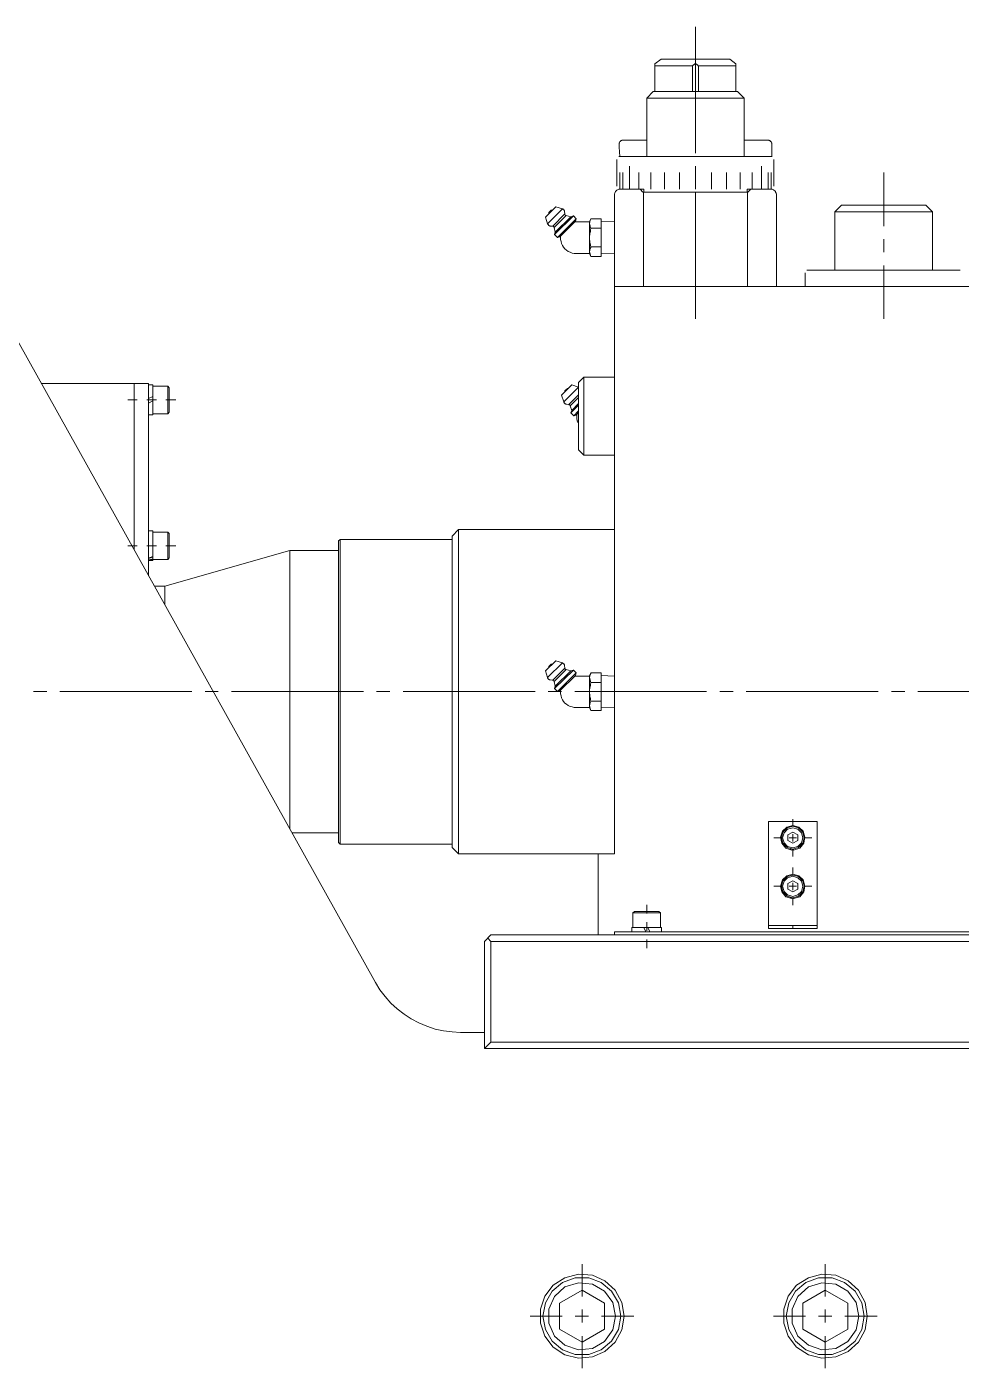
# Model space of a CAD drawing. Header units: millimetres. Extents: x 288 to 8834, y 20 to 9668.
# Drawn here: x 2630.7 to 2918.7, y 7674.4 to 8087.9 of the extents above; entities that cross this region are included whole.
import ezdxf

# ---------------------------------------------------------------- set-up
doc = ezdxf.new("R2010")
doc.units = ezdxf.units.MM
doc.layers.add('Layer1', color=7, linetype='Continuous')

# ---------------------------------------------------------------- blocks, each defined once
blk = doc.blocks.new('BLKF806')
at = {"layer": 'Layer1', "color": 7, "linetype": 'Continuous', "lineweight": 5}
for p, q in [((2860.32, 8037.89), (2860.07, 8037.89)), ((2860.58, 8037.81), (2860.32, 8037.89)), ((2860.84, 8037.63), (2860.58, 8037.81)), ((2861.01, 8037.55), (2860.84, 8037.63)), ((2861.27, 8037.38), (2861.01, 8037.55)), ((2861.44, 8037.12), (2861.27, 8037.38)), ((2861.53, 8036.94), (2861.44, 8037.12)), ((2861.7, 8036.69), (2861.53, 8036.94)), ((2861.79, 8036.43), (2861.7, 8036.69)), ((2861.79, 8035.91), (2861.79, 8036.43))]:
    blk.add_line(p, q, dxfattribs=at)
blk = doc.blocks.new('BLKF807')
at = {"layer": 'Layer1', "color": 7, "linetype": 'Continuous', "lineweight": 5}
for p, q in [((2811.93, 8036.69), (2811.84, 8036.43)), ((2811.84, 8036.43), (2811.84, 8036.17)), ((2812.1, 8036.94), (2811.93, 8036.69)), ((2812.19, 8037.12), (2812.1, 8036.94)), ((2812.36, 8037.38), (2812.19, 8037.12)), ((2812.62, 8037.55), (2812.36, 8037.38)), ((2812.79, 8037.63), (2812.62, 8037.55)), ((2813.05, 8037.81), (2812.79, 8037.63)), ((2813.31, 8037.89), (2813.05, 8037.81)), ((2813.82, 8037.89), (2813.31, 8037.89))]:
    blk.add_line(p, q, dxfattribs=at)
blk = doc.blocks.new('BLKF808')
at = {"layer": 'Layer1', "color": 7, "linetype": 'Continuous', "lineweight": 5}
for p, q in [((2836.82, 8076.56), (2836.9, 8076.56)), ((2836.9, 8076.56), (2836.99, 8076.47)), ((2836.99, 8076.47), (2837.07, 8076.38)), ((2837.07, 8076.38), (2837.16, 8076.38)), ((2837.16, 8076.38), (2837.25, 8076.3)), ((2837.25, 8076.3), (2837.33, 8076.21)), ((2837.33, 8076.21), (2837.42, 8076.21)), ((2837.42, 8076.21), (2837.5, 8076.13)), ((2837.5, 8076.13), (2837.59, 8076.04)), ((2837.59, 8076.04), (2837.68, 8075.95))]:
    blk.add_line(p, q, dxfattribs=at)
blk = doc.blocks.new('BLKF809')
at = {"layer": 'Layer1', "color": 7, "linetype": 'Continuous', "lineweight": 5}
for p, q in [((2836.04, 8076.04), (2836.13, 8076.13)), ((2836.13, 8076.13), (2836.21, 8076.21)), ((2836.21, 8076.21), (2836.3, 8076.21)), ((2836.3, 8076.21), (2836.38, 8076.3)), ((2836.38, 8076.3), (2836.47, 8076.38)), ((2836.47, 8076.38), (2836.56, 8076.38)), ((2836.56, 8076.38), (2836.64, 8076.47)), ((2836.64, 8076.47), (2836.73, 8076.56)), ((2835.87, 8075.95), (2835.95, 8075.95)), ((2835.95, 8075.95), (2836.04, 8076.04))]:
    blk.add_line(p, q, dxfattribs=at)
blk = doc.blocks.new('BLKF828')
at = {"layer": 'Layer1', "color": 7, "linetype": 'Continuous', "lineweight": 5}
for p, q in [((2738.21, 7793.33), (2739.59, 7791.09)), ((2739.59, 7791.09), (2741.23, 7788.94)), ((2741.23, 7788.94), (2742.95, 7786.96)), ((2742.95, 7786.96), (2744.93, 7785.15)), ((2744.93, 7785.15), (2747, 7783.51)), ((2747, 7783.51), (2749.24, 7782.05)), ((2749.24, 7782.05), (2751.56, 7780.84)), ((2751.56, 7780.84), (2754.06, 7779.81)), ((2754.06, 7779.81), (2756.56, 7778.95)), ((2756.56, 7778.95), (2759.14, 7778.43)), ((2759.14, 7778.43), (2761.81, 7778.09))]:
    blk.add_line(p, q, dxfattribs=at)
blk = doc.blocks.new('BLKF867')
at = {"layer": 'Layer1', "color": 7, "linetype": 'Continuous', "lineweight": 5}
for p, q in [((2800.22, 7967.97), (2800.22, 7967.11)), ((2800.22, 7967.11), (2800.3, 7966.93)), ((2800.3, 7966.93), (2800.39, 7966.68)), ((2800.39, 7966.68), (2800.39, 7966.5)), ((2800.39, 7966.5), (2800.48, 7966.33)), ((2800.48, 7966.33), (2800.56, 7966.07)), ((2800.56, 7966.07), (2800.65, 7965.9)), ((2800.65, 7965.9), (2800.73, 7965.73))]:
    blk.add_line(p, q, dxfattribs=at)
blk = doc.blocks.new('BLKF868')
at = {"layer": 'Layer1', "color": 7, "linetype": 'Continuous', "lineweight": 5}
for p, q in [((2800.82, 7976.84), (2796.26, 7972.27)), ((2796.26, 7972.27), (2796.26, 7972.19)), ((2796.26, 7972.19), (2796.34, 7972.1)), ((2796.34, 7972.1), (2796.34, 7972.01)), ((2796.34, 7972.01), (2796.43, 7971.93)), ((2796.43, 7971.93), (2796.51, 7971.84)), ((2796.51, 7971.84), (2796.51, 7971.76)), ((2796.51, 7971.76), (2796.6, 7971.76)), ((2796.6, 7971.76), (2796.69, 7971.67)), ((2796.69, 7971.67), (2796.77, 7971.67)), ((2796.77, 7971.67), (2796.86, 7971.58)), ((2796.86, 7971.58), (2796.94, 7971.58))]:
    blk.add_line(p, q, dxfattribs=at)
blk = doc.blocks.new('BLKF869')
at = {"layer": 'Layer1', "color": 7, "linetype": 'Continuous', "lineweight": 5}
for p, q in [((2797.98, 7971.41), (2797.89, 7971.41)), ((2798.06, 7971.41), (2797.98, 7971.41)), ((2798.15, 7971.33), (2798.06, 7971.41)), ((2798.15, 7971.24), (2798.15, 7971.33)), ((2798.24, 7971.24), (2798.15, 7971.24)), ((2798.24, 7971.07), (2798.24, 7971.24))]:
    blk.add_line(p, q, dxfattribs=at)
blk = doc.blocks.new('BLKF870')
at = {"layer": 'Layer1', "color": 7, "linetype": 'Continuous', "lineweight": 5}
for p, q in [((2804.35, 8026.52), (2804.26, 8026.96)), ((2804.44, 8026.09), (2804.35, 8026.52)), ((2804.52, 8026.09), (2804.44, 8026.09)), ((2804.61, 8025.84), (2804.52, 8026.09))]:
    blk.add_line(p, q, dxfattribs=at)
blk = doc.blocks.new('BLKF871')
at = {"layer": 'Layer1', "color": 7, "linetype": 'Continuous', "lineweight": 5}
for p, q in [((2804.18, 8027.3), (2804.26, 8027.73)), ((2804.26, 8027.82), (2804.35, 8028.25)), ((2804.26, 8027.73), (2804.26, 8027.82)), ((2804.35, 8028.25), (2804.61, 8028.59))]:
    blk.add_line(p, q, dxfattribs=at)
blk = doc.blocks.new('BLKF872')
at = {"layer": 'Layer1', "color": 7, "linetype": 'Continuous', "lineweight": 5}
for p, q in [((2804.18, 8022.39), (2804.18, 8022.82)), ((2804.26, 8021.96), (2804.18, 8022.39)), ((2804.26, 8021.53), (2804.26, 8021.96)), ((2804.35, 8021.1), (2804.26, 8021.53)), ((2804.35, 8021.01), (2804.35, 8021.1)), ((2804.44, 8020.84), (2804.35, 8021.01)), ((2804.52, 8020.5), (2804.44, 8020.84)), ((2804.61, 8020.07), (2804.52, 8020.5))]:
    blk.add_line(p, q, dxfattribs=at)
blk = doc.blocks.new('BLKF873')
at = {"layer": 'Layer1', "color": 7, "linetype": 'Continuous', "lineweight": 5}
for p, q in [((2804.18, 8018.6), (2804.26, 8019.03)), ((2804.26, 8019.12), (2804.35, 8019.55)), ((2804.26, 8019.03), (2804.26, 8019.12)), ((2804.35, 8019.55), (2804.61, 8019.89))]:
    blk.add_line(p, q, dxfattribs=at)
blk = doc.blocks.new('BLKF874')
at = {"layer": 'Layer1', "color": 7, "linetype": 'Continuous', "lineweight": 5}
for p, q in [((2804.18, 8023.42), (2804.26, 8023.86)), ((2804.18, 8022.91), (2804.18, 8023.42)), ((2804.26, 8024.37), (2804.35, 8024.46)), ((2804.26, 8023.86), (2804.26, 8024.37)), ((2804.35, 8024.46), (2804.44, 8024.89)), ((2804.44, 8024.89), (2804.52, 8025.32)), ((2804.52, 8025.32), (2804.61, 8025.75))]:
    blk.add_line(p, q, dxfattribs=at)
blk = doc.blocks.new('BLKF875')
at = {"layer": 'Layer1', "color": 7, "linetype": 'Continuous', "lineweight": 5}
for p, q in [((2804.35, 8017.91), (2804.26, 8018.34)), ((2804.44, 8017.48), (2804.35, 8017.91)), ((2804.52, 8017.4), (2804.44, 8017.48)), ((2804.61, 8017.14), (2804.52, 8017.4))]:
    blk.add_line(p, q, dxfattribs=at)
blk = doc.blocks.new('BLKF876')
at = {"layer": 'Layer1', "color": 7, "linetype": 'Continuous', "lineweight": 5}
for p, q in [((2795.22, 8022.91), (2795.22, 8022.31)), ((2795.22, 8022.31), (2795.39, 8021.7)), ((2795.39, 8021.7), (2795.57, 8021.1)), ((2795.57, 8021.1), (2795.83, 8020.5)), ((2795.83, 8020.5), (2796.17, 8019.98)), ((2796.17, 8019.98), (2796.6, 8019.46)), ((2796.6, 8019.46), (2797.12, 8019.03)), ((2797.12, 8019.03), (2797.63, 8018.69)), ((2797.63, 8018.69), (2798.24, 8018.43)), ((2798.24, 8018.43), (2798.84, 8018.17)), ((2798.84, 8018.17), (2799.44, 8018.09))]:
    blk.add_line(p, q, dxfattribs=at)
blk = doc.blocks.new('BLKF877')
at = {"layer": 'Layer1', "color": 7, "linetype": 'Continuous', "lineweight": 5}
for p, q in [((2795.83, 8031.78), (2791.26, 8027.21)), ((2791.26, 8027.21), (2791.26, 8027.13)), ((2791.26, 8027.13), (2791.35, 8027.04)), ((2791.35, 8027.04), (2791.35, 8026.96)), ((2791.35, 8026.96), (2791.43, 8026.96)), ((2791.43, 8026.96), (2791.52, 8026.87)), ((2791.52, 8026.87), (2791.52, 8026.78)), ((2791.52, 8026.78), (2791.61, 8026.7)), ((2791.61, 8026.7), (2791.69, 8026.7)), ((2791.69, 8026.7), (2791.78, 8026.61)), ((2791.78, 8026.61), (2791.86, 8026.61)), ((2791.86, 8026.61), (2791.95, 8026.61))]:
    blk.add_line(p, q, dxfattribs=at)
blk = doc.blocks.new('BLKF878')
at = {"layer": 'Layer1', "color": 7, "linetype": 'Continuous', "lineweight": 5}
for p, q in [((2796, 8031.69), (2795.91, 8031.78)), ((2796.08, 8031.69), (2796, 8031.69)), ((2796.08, 8031.61), (2796.08, 8031.69)), ((2796.17, 8031.52), (2796.08, 8031.61)), ((2796.26, 8031.52), (2796.17, 8031.52)), ((2796.34, 8031.43), (2796.26, 8031.52)), ((2796.34, 8031.35), (2796.34, 8031.43)), ((2796.43, 8031.26), (2796.34, 8031.35)), ((2796.43, 8031), (2796.43, 8031.26))]:
    blk.add_line(p, q, dxfattribs=at)
blk = doc.blocks.new('BLKF879')
at = {"layer": 'Layer1', "color": 7, "linetype": 'Continuous', "lineweight": 5}
for p, q in [((2792.98, 8026.44), (2792.9, 8026.44)), ((2793.07, 8026.44), (2792.98, 8026.44)), ((2793.07, 8026.35), (2793.07, 8026.44)), ((2793.16, 8026.27), (2793.07, 8026.35)), ((2793.24, 8026.27), (2793.16, 8026.27)), ((2793.24, 8026.09), (2793.24, 8026.27))]:
    blk.add_line(p, q, dxfattribs=at)
blk = doc.blocks.new('BLKF880')
at = {"layer": 'Layer1', "color": 7, "linetype": 'Continuous', "lineweight": 5}
for p, q in [((2796.6, 8030.23), (2796.6, 8029.97)), ((2796.6, 8029.97), (2796.69, 8029.97)), ((2796.69, 8029.97), (2796.69, 8029.88)), ((2796.69, 8029.88), (2796.77, 8029.88)), ((2796.77, 8029.88), (2796.77, 8029.8)), ((2796.77, 8029.8), (2796.86, 8029.8))]:
    blk.add_line(p, q, dxfattribs=at)
blk = doc.blocks.new('BLKF932')
at = {"layer": 'Layer1', "color": 7, "linetype": 'Continuous', "lineweight": 5}
for p, q in [((2804.26, 7882.03), (2804.18, 7882.46)), ((2804.26, 7881.51), (2804.26, 7882.03)), ((2804.35, 7881.08), (2804.26, 7881.51)), ((2804.44, 7880.91), (2804.35, 7881.08)), ((2804.52, 7880.47), (2804.44, 7880.91)), ((2804.61, 7880.04), (2804.52, 7880.47))]:
    blk.add_line(p, q, dxfattribs=at)
blk = doc.blocks.new('BLKF933')
at = {"layer": 'Layer1', "color": 7, "linetype": 'Continuous', "lineweight": 5}
for p, q in [((2804.18, 7883.49), (2804.26, 7883.92)), ((2804.18, 7882.97), (2804.18, 7883.49)), ((2804.26, 7884.35), (2804.35, 7884.44)), ((2804.26, 7883.92), (2804.26, 7884.35)), ((2804.35, 7884.52), (2804.44, 7884.87)), ((2804.35, 7884.44), (2804.35, 7884.52)), ((2804.44, 7884.87), (2804.52, 7885.3)), ((2804.52, 7885.3), (2804.61, 7885.73))]:
    blk.add_line(p, q, dxfattribs=at)
blk = doc.blocks.new('BLKF934')
at = {"layer": 'Layer1', "color": 7, "linetype": 'Continuous', "lineweight": 5}
for p, q in [((2804.18, 7887.28), (2804.26, 7887.71)), ((2804.26, 7887.02), (2804.18, 7887.28)), ((2804.26, 7887.79), (2804.35, 7888.23)), ((2804.26, 7887.71), (2804.26, 7887.79)), ((2804.35, 7886.5), (2804.26, 7887.02)), ((2804.35, 7888.23), (2804.61, 7888.57)), ((2804.44, 7886.16), (2804.35, 7886.5)), ((2804.52, 7886.07), (2804.44, 7886.16)), ((2804.61, 7885.81), (2804.52, 7886.07))]:
    blk.add_line(p, q, dxfattribs=at)
blk = doc.blocks.new('BLKF935')
at = {"layer": 'Layer1', "color": 7, "linetype": 'Continuous', "lineweight": 5}
for p, q in [((2804.18, 7878.67), (2804.26, 7879.01)), ((2804.18, 7878.58), (2804.18, 7878.67)), ((2804.26, 7879.18), (2804.35, 7879.53)), ((2804.26, 7879.01), (2804.26, 7879.18)), ((2804.35, 7879.53), (2804.61, 7879.96))]:
    blk.add_line(p, q, dxfattribs=at)
blk = doc.blocks.new('BLKF936')
at = {"layer": 'Layer1', "color": 7, "linetype": 'Continuous', "lineweight": 5}
for p, q in [((2804.35, 7877.89), (2804.26, 7878.32)), ((2804.44, 7877.46), (2804.35, 7877.89)), ((2804.52, 7877.46), (2804.44, 7877.46)), ((2804.61, 7877.2), (2804.52, 7877.46))]:
    blk.add_line(p, q, dxfattribs=at)
blk = doc.blocks.new('BLKF937')
at = {"layer": 'Layer1', "color": 7, "linetype": 'Continuous', "lineweight": 5}
for p, q in [((2795.22, 7882.97), (2795.22, 7882.28)), ((2795.22, 7882.28), (2795.39, 7881.68)), ((2795.39, 7881.68), (2795.57, 7881.08)), ((2795.57, 7881.08), (2795.83, 7880.47)), ((2795.83, 7880.47), (2796.17, 7879.96)), ((2796.17, 7879.96), (2796.6, 7879.44)), ((2796.6, 7879.44), (2797.12, 7879.1)), ((2797.12, 7879.1), (2797.63, 7878.67)), ((2797.63, 7878.67), (2798.24, 7878.41)), ((2798.24, 7878.41), (2798.84, 7878.24)), ((2798.84, 7878.24), (2799.44, 7878.06))]:
    blk.add_line(p, q, dxfattribs=at)
blk = doc.blocks.new('BLKF938')
at = {"layer": 'Layer1', "color": 7, "linetype": 'Continuous', "lineweight": 5}
for p, q in [((2795.83, 7891.84), (2791.26, 7887.28)), ((2791.26, 7887.28), (2791.26, 7887.19)), ((2791.26, 7887.19), (2791.35, 7887.11)), ((2791.35, 7887.11), (2791.35, 7887.02)), ((2791.35, 7887.02), (2791.43, 7886.93)), ((2791.43, 7886.93), (2791.52, 7886.85)), ((2791.52, 7886.85), (2791.52, 7886.76)), ((2791.52, 7886.76), (2791.61, 7886.76)), ((2791.61, 7886.76), (2791.69, 7886.68)), ((2791.69, 7886.68), (2791.78, 7886.68)), ((2791.78, 7886.68), (2791.86, 7886.59)), ((2791.86, 7886.59), (2791.95, 7886.59))]:
    blk.add_line(p, q, dxfattribs=at)
blk = doc.blocks.new('BLKF939')
at = {"layer": 'Layer1', "color": 7, "linetype": 'Continuous', "lineweight": 5}
for p, q in [((2796, 7891.76), (2795.91, 7891.76)), ((2796.08, 7891.67), (2796, 7891.76)), ((2796.08, 7891.58), (2796.08, 7891.67)), ((2796.17, 7891.58), (2796.08, 7891.58)), ((2796.26, 7891.5), (2796.17, 7891.58)), ((2796.34, 7891.41), (2796.26, 7891.5)), ((2796.34, 7891.33), (2796.34, 7891.41)), ((2796.43, 7891.24), (2796.34, 7891.33)), ((2796.43, 7890.98), (2796.43, 7891.24))]:
    blk.add_line(p, q, dxfattribs=at)
blk = doc.blocks.new('BLKF940')
at = {"layer": 'Layer1', "color": 7, "linetype": 'Continuous', "lineweight": 5}
for p, q in [((2792.98, 7886.42), (2792.9, 7886.42)), ((2793.07, 7886.42), (2792.98, 7886.42)), ((2793.07, 7886.33), (2793.07, 7886.42)), ((2793.16, 7886.33), (2793.07, 7886.33)), ((2793.16, 7886.24), (2793.16, 7886.33)), ((2793.24, 7886.24), (2793.16, 7886.24)), ((2793.24, 7886.07), (2793.24, 7886.24))]:
    blk.add_line(p, q, dxfattribs=at)
blk = doc.blocks.new('BLKF941')
at = {"layer": 'Layer1', "color": 7, "linetype": 'Continuous', "lineweight": 5}
for p, q in [((2796.6, 7890.21), (2796.6, 7890.03)), ((2796.6, 7890.03), (2796.69, 7889.95)), ((2796.69, 7889.95), (2796.77, 7889.86)), ((2796.77, 7889.86), (2796.86, 7889.78))]:
    blk.add_line(p, q, dxfattribs=at)
blk = doc.blocks.new('BLKF960')
at = {"layer": 'Layer1', "color": 7, "linetype": 'Continuous', "lineweight": 5}
for p, q in [((2875.74, 7700.75), (2871.61, 7699.46)), ((2880.04, 7700.32), (2875.74, 7700.75)), ((2883.75, 7698.17), (2880.04, 7700.32)), ((2868.42, 7696.54), (2866.61, 7692.57)), ((2871.61, 7699.46), (2868.42, 7696.54)), ((2886.33, 7694.64), (2883.75, 7698.17)), ((2866.61, 7692.57), (2866.61, 7688.27)), ((2887.19, 7690.42), (2886.33, 7694.64)), ((2866.61, 7688.27), (2868.42, 7684.31)), ((2868.42, 7684.31), (2871.61, 7681.47)), ((2883.75, 7682.67), (2886.33, 7686.2)), ((2871.61, 7681.47), (2875.74, 7680.09)), ((2875.74, 7680.09), (2880.04, 7680.52)), ((2880.04, 7680.52), (2883.75, 7682.67))]:
    blk.add_line(p, q, dxfattribs=at)
blk = doc.blocks.new('BLKF961')
at = {"layer": 'Layer1', "color": 7, "linetype": 'Continuous', "lineweight": 5}
for p, q in [((2870.83, 7700.84), (2867.64, 7698.17)), ((2874.71, 7702.22), (2870.83, 7700.84)), ((2878.93, 7702.22), (2874.71, 7702.22)), ((2882.8, 7700.84), (2878.93, 7702.22)), ((2885.99, 7698.17), (2882.8, 7700.84)), ((2867.64, 7698.17), (2865.58, 7694.55)), ((2888.05, 7694.55), (2885.99, 7698.17)), ((2865.58, 7694.55), (2864.8, 7690.42)), ((2888.83, 7690.42), (2888.05, 7694.55)), ((2864.8, 7690.42), (2865.58, 7686.37)), ((2865.58, 7686.37), (2867.64, 7682.76)), ((2885.99, 7682.76), (2888.05, 7686.37)), ((2867.64, 7682.76), (2870.83, 7680.09)), ((2870.83, 7680.09), (2874.71, 7678.62)), ((2878.93, 7678.62), (2882.8, 7680.09)), ((2882.8, 7680.09), (2885.99, 7682.76)), ((2874.71, 7678.62), (2878.93, 7678.62))]:
    blk.add_line(p, q, dxfattribs=at)
blk = doc.blocks.new('BLKF962')
at = {"layer": 'Layer1', "color": 7, "linetype": 'Continuous', "lineweight": 5}
for p, q in [((2800.73, 7700.75), (2796.6, 7699.46)), ((2805.04, 7700.32), (2800.73, 7700.75)), ((2808.74, 7698.17), (2805.04, 7700.32)), ((2793.41, 7696.54), (2791.61, 7692.57)), ((2796.6, 7699.46), (2793.41, 7696.54)), ((2811.33, 7694.64), (2808.74, 7698.17)), ((2791.61, 7692.57), (2791.61, 7688.27)), ((2812.19, 7690.42), (2811.33, 7694.64)), ((2791.61, 7688.27), (2793.41, 7684.31)), ((2793.41, 7684.31), (2796.6, 7681.47)), ((2808.74, 7682.67), (2811.33, 7686.2)), ((2796.6, 7681.47), (2800.73, 7680.09)), ((2800.73, 7680.09), (2805.04, 7680.52)), ((2805.04, 7680.52), (2808.74, 7682.67))]:
    blk.add_line(p, q, dxfattribs=at)
blk = doc.blocks.new('BLKF963')
at = {"layer": 'Layer1', "color": 7, "linetype": 'Continuous', "lineweight": 5}
for p, q in [((2795.83, 7700.84), (2792.64, 7698.17)), ((2799.7, 7702.22), (2795.83, 7700.84)), ((2803.92, 7702.22), (2799.7, 7702.22)), ((2807.8, 7700.84), (2803.92, 7702.22)), ((2810.98, 7698.17), (2807.8, 7700.84)), ((2792.64, 7698.17), (2790.57, 7694.55)), ((2813.13, 7694.55), (2810.98, 7698.17)), ((2790.57, 7694.55), (2789.8, 7690.42)), ((2813.82, 7690.42), (2813.13, 7694.55)), ((2789.8, 7690.42), (2790.57, 7686.37)), ((2790.57, 7686.37), (2792.64, 7682.76)), ((2810.98, 7682.76), (2813.13, 7686.37)), ((2792.64, 7682.76), (2795.83, 7680.09)), ((2795.83, 7680.09), (2799.7, 7678.62)), ((2803.92, 7678.62), (2807.8, 7680.09)), ((2807.8, 7680.09), (2810.98, 7682.76)), ((2799.7, 7678.62), (2803.92, 7678.62))]:
    blk.add_line(p, q, dxfattribs=at)
blk = doc.blocks.new('BLKF964')
at = {"layer": 'Layer1', "color": 7, "linetype": 'Continuous', "lineweight": 5}
for p, q in [((2668.29, 7924.13), (2668.46, 7924.13)), ((2668.46, 7924.13), (2668.55, 7924.22)), ((2668.55, 7924.22), (2668.72, 7924.22)), ((2668.72, 7924.22), (2668.89, 7924.31)), ((2668.89, 7924.31), (2668.98, 7924.31)), ((2668.98, 7924.31), (2669.07, 7924.31)), ((2669.07, 7924.31), (2669.15, 7924.39)), ((2669.15, 7924.39), (2669.32, 7924.39)), ((2669.32, 7924.39), (2669.41, 7924.48)), ((2669.41, 7924.48), (2669.5, 7924.48))]:
    blk.add_line(p, q, dxfattribs=at)
blk = doc.blocks.new('BLKF965')
at = {"layer": 'Layer1', "color": 7, "linetype": 'Continuous', "lineweight": 5}
for p, q in [((2668.29, 7923.53), (2668.46, 7923.53)), ((2668.46, 7923.53), (2668.55, 7923.62)), ((2668.55, 7923.62), (2668.89, 7923.62)), ((2668.89, 7923.62), (2668.98, 7923.7)), ((2668.98, 7923.7), (2669.07, 7923.7)), ((2669.07, 7923.7), (2669.15, 7923.7)), ((2669.15, 7923.7), (2669.32, 7923.7)), ((2669.32, 7923.7), (2669.41, 7923.79)), ((2669.41, 7923.79), (2669.5, 7923.79))]:
    blk.add_line(p, q, dxfattribs=at)
blk = doc.blocks.new('BLKF966')
at = {"layer": 'Layer1', "color": 7, "linetype": 'Continuous', "lineweight": 5}
for p, q in [((2865.23, 7840.6), (2864.11, 7839.48)), ((2866.78, 7841.03), (2865.23, 7840.6)), ((2868.33, 7840.6), (2866.78, 7841.03)), ((2869.54, 7839.48), (2868.33, 7840.6)), ((2864.11, 7839.48), (2863.68, 7837.93)), ((2863.68, 7837.93), (2864.11, 7836.38)), ((2864.11, 7836.38), (2865.23, 7835.27)), ((2868.33, 7835.27), (2869.54, 7836.38)), ((2869.88, 7837.93), (2869.54, 7839.48)), ((2865.23, 7835.27), (2866.78, 7834.83)), ((2866.78, 7834.83), (2868.33, 7835.27))]:
    blk.add_line(p, q, dxfattribs=at)
blk = doc.blocks.new('BLKF967')
at = {"layer": 'Layer1', "color": 7, "linetype": 'Continuous', "lineweight": 5}
for p, q in [((2865.06, 7840.95), (2863.77, 7839.66)), ((2866.78, 7841.47), (2865.06, 7840.95)), ((2868.59, 7840.95), (2866.78, 7841.47)), ((2869.88, 7839.66), (2868.59, 7840.95)), ((2863.77, 7839.66), (2863.34, 7837.93)), ((2863.34, 7837.93), (2863.77, 7836.21)), ((2863.77, 7836.21), (2865.06, 7834.92)), ((2868.59, 7834.92), (2869.88, 7836.21)), ((2870.31, 7837.93), (2869.88, 7839.66)), ((2865.06, 7834.92), (2866.78, 7834.4)), ((2866.78, 7834.4), (2868.59, 7834.92))]:
    blk.add_line(p, q, dxfattribs=at)
blk = doc.blocks.new('BLKF968')
at = {"layer": 'Layer1', "color": 7, "linetype": 'Continuous', "lineweight": 5}
for p, q in [((2864.11, 7824.5), (2863.68, 7822.95)), ((2865.23, 7825.62), (2864.11, 7824.5)), ((2866.78, 7826.05), (2865.23, 7825.62)), ((2868.33, 7825.62), (2866.78, 7826.05)), ((2869.54, 7824.5), (2868.33, 7825.62)), ((2869.88, 7822.95), (2869.54, 7824.5)), ((2863.68, 7822.95), (2864.11, 7821.4)), ((2864.11, 7821.4), (2865.23, 7820.28)), ((2865.23, 7820.28), (2866.78, 7819.85)), ((2866.78, 7819.85), (2868.33, 7820.28)), ((2868.33, 7820.28), (2869.54, 7821.4))]:
    blk.add_line(p, q, dxfattribs=at)
blk = doc.blocks.new('BLKF969')
at = {"layer": 'Layer1', "color": 7, "linetype": 'Continuous', "lineweight": 5}
for p, q in [((2863.77, 7824.67), (2863.34, 7822.95)), ((2865.06, 7825.96), (2863.77, 7824.67)), ((2866.78, 7826.4), (2865.06, 7825.96)), ((2868.59, 7825.96), (2866.78, 7826.4)), ((2869.88, 7824.67), (2868.59, 7825.96)), ((2870.31, 7822.95), (2869.88, 7824.67)), ((2863.34, 7822.95), (2863.77, 7821.23)), ((2863.77, 7821.23), (2865.06, 7819.94)), ((2865.06, 7819.94), (2866.78, 7819.42)), ((2866.78, 7819.42), (2868.59, 7819.94)), ((2868.59, 7819.94), (2869.88, 7821.23))]:
    blk.add_line(p, q, dxfattribs=at)
blk = doc.blocks.new('BLKF1019')
at = {"layer": 'Layer1', "color": 7, "linetype": 'Continuous', "lineweight": 5}
for p, q in [((2813.39, 8052.19), (2813.31, 8052.1)), ((2813.48, 8052.44), (2813.39, 8052.27)), ((2813.39, 8052.27), (2813.39, 8052.19)), ((2813.56, 8052.53), (2813.48, 8052.44)), ((2813.65, 8052.62), (2813.56, 8052.53)), ((2813.74, 8052.7), (2813.65, 8052.62)), ((2813.82, 8052.79), (2813.74, 8052.7)), ((2813.91, 8052.88), (2813.82, 8052.79)), ((2814.08, 8052.88), (2813.91, 8052.88)), ((2814.17, 8052.96), (2814.08, 8052.88)), ((2814.34, 8052.96), (2814.17, 8052.96))]:
    blk.add_line(p, q, dxfattribs=at)
blk = doc.blocks.new('BLKF1020')
at = {"layer": 'Layer1', "color": 7, "linetype": 'Continuous', "lineweight": 5}
for p, q in [((2859.46, 8052.96), (2859.29, 8052.96)), ((2859.55, 8052.88), (2859.46, 8052.96)), ((2859.72, 8052.88), (2859.55, 8052.88)), ((2859.81, 8052.79), (2859.72, 8052.88)), ((2859.89, 8052.7), (2859.81, 8052.79)), ((2859.98, 8052.62), (2859.89, 8052.7)), ((2860.07, 8052.53), (2859.98, 8052.62)), ((2860.15, 8052.44), (2860.07, 8052.53)), ((2860.24, 8052.27), (2860.15, 8052.44)), ((2860.24, 8052.19), (2860.24, 8052.27)), ((2860.32, 8052.1), (2860.24, 8052.19)), ((2860.32, 8051.93), (2860.32, 8052.1))]:
    blk.add_line(p, q, dxfattribs=at)
blk = doc.blocks.new('BLKF1021')
at = {"layer": 'Layer1', "color": 7, "linetype": 'Continuous', "lineweight": 5}
for p, q in [((2813.31, 8051.93), (2813.31, 8050.29)), ((2813.31, 8050.29), (2813.39, 8049.86)), ((2813.39, 8049.86), (2813.39, 8048.83)), ((2813.39, 8048.83), (2813.48, 8048.48)), ((2813.48, 8048.48), (2813.48, 8048.05))]:
    blk.add_line(p, q, dxfattribs=at)
blk = doc.blocks.new('BLKF1126')
at = {"layer": 'Layer1', "color": 7, "linetype": 'Continuous', "lineweight": 5}
for p, q in [((2864.97, 7841.21), (2863.6, 7839.92)), ((2866.78, 7841.72), (2864.97, 7841.21)), ((2868.68, 7841.21), (2866.78, 7841.72)), ((2870.06, 7839.92), (2868.68, 7841.21)), ((2863.6, 7839.92), (2862.99, 7838.11)), ((2862.99, 7838.11), (2863.42, 7836.21)), ((2863.42, 7836.21), (2864.72, 7834.75)), ((2868.94, 7834.75), (2870.23, 7836.21)), ((2870.57, 7838.11), (2870.06, 7839.92)), ((2870.23, 7836.21), (2870.57, 7838.11)), ((2867.04, 7834.15), (2868.94, 7834.75))]:
    blk.add_line(p, q, dxfattribs=at)
blk = doc.blocks.new('BLKF1127')
at = {"layer": 'Layer1', "color": 7, "linetype": 'Continuous', "lineweight": 5}
for p, q in [((2862.99, 7823.04), (2863.6, 7824.93)), ((2863.6, 7824.93), (2864.97, 7826.22)), ((2864.97, 7826.22), (2866.78, 7826.74)), ((2866.78, 7826.74), (2868.68, 7826.22)), ((2868.68, 7826.22), (2870.06, 7824.93)), ((2870.06, 7824.93), (2870.57, 7823.04)), ((2863.42, 7821.23), (2862.99, 7823.04)), ((2864.72, 7819.76), (2863.42, 7821.23)), ((2866.52, 7819.16), (2864.72, 7819.76)), ((2870.23, 7821.23), (2868.94, 7819.76)), ((2870.57, 7823.04), (2870.23, 7821.23))]:
    blk.add_line(p, q, dxfattribs=at)
blk = doc.blocks.new('BLKF1176')
at = {"layer": 'Layer1', "color": 7, "linetype": 'Continuous', "lineweight": 5}
for p, q in [((2867.99, 7699.98), (2865.41, 7696.62)), ((2871.61, 7702.3), (2867.99, 7699.98)), ((2875.74, 7703.42), (2871.61, 7702.3)), ((2880.04, 7703.08), (2875.74, 7703.42)), ((2883.92, 7701.36), (2880.04, 7703.08)), ((2887.11, 7698.43), (2883.92, 7701.36)), ((2865.41, 7696.62), (2864.03, 7692.57)), ((2889.09, 7694.64), (2887.11, 7698.43)), ((2864.03, 7692.57), (2864.03, 7688.27)), ((2889.78, 7690.42), (2889.09, 7694.64)), ((2864.03, 7688.27), (2865.41, 7684.22)), ((2865.41, 7684.22), (2867.99, 7680.86)), ((2887.11, 7682.41), (2889.09, 7686.2)), ((2867.99, 7680.86), (2871.61, 7678.54)), ((2880.04, 7677.85), (2883.92, 7679.57)), ((2883.92, 7679.57), (2887.11, 7682.41)), ((2871.61, 7678.54), (2875.74, 7677.5)), ((2875.74, 7677.5), (2880.04, 7677.85))]:
    blk.add_line(p, q, dxfattribs=at)
blk = doc.blocks.new('BLKF1177')
at = {"layer": 'Layer1', "color": 7, "linetype": 'Continuous', "lineweight": 5}
for p, q in [((2792.98, 7699.98), (2790.4, 7696.62)), ((2796.6, 7702.3), (2792.98, 7699.98)), ((2800.73, 7703.42), (2796.6, 7702.3)), ((2805.04, 7703.08), (2800.73, 7703.42)), ((2808.91, 7701.36), (2805.04, 7703.08)), ((2812.1, 7698.43), (2808.91, 7701.36)), ((2790.4, 7696.62), (2789.02, 7692.57)), ((2814.08, 7694.64), (2812.1, 7698.43)), ((2789.02, 7692.57), (2789.02, 7688.27)), ((2814.86, 7690.42), (2814.08, 7694.64)), ((2789.02, 7688.27), (2790.4, 7684.22)), ((2790.4, 7684.22), (2792.98, 7680.86)), ((2812.1, 7682.41), (2814.08, 7686.2)), ((2792.98, 7680.86), (2796.6, 7678.54)), ((2805.04, 7677.85), (2808.91, 7679.57)), ((2808.91, 7679.57), (2812.1, 7682.41)), ((2796.6, 7678.54), (2800.73, 7677.5)), ((2800.73, 7677.5), (2805.04, 7677.85))]:
    blk.add_line(p, q, dxfattribs=at)
blk = doc.blocks.new('BLKF763')
at = {"layer": 'Layer1', "color": 7, "linetype": 'Continuous', "lineweight": 5}
for p, q in [((2836.82, 8087.92), (2836.82, 8049)), ((2824.33, 8076.56), (2826.22, 8077.93)), ((2824.33, 8076.56), (2824.33, 8075.95)), ((2824.33, 8076.56), (2824.33, 8067.95)), ((2826.22, 8077.93), (2847.41, 8077.93)), ((2836.73, 8076.56), (2836.82, 8076.56)), ((2836.82, 8076.56), (2836.82, 8077.93)), ((2847.41, 8077.93), (2849.3, 8076.56)), ((2849.3, 8075.95), (2849.3, 8076.56)), ((2849.3, 8067.95), (2849.3, 8076.56)), ((2824.33, 8075.95), (2835.87, 8075.95)), ((2824.33, 8075.95), (2824.33, 8067.95)), ((2835.87, 8067.95), (2835.87, 8075.95)), ((2837.68, 8075.95), (2837.76, 8075.95)), ((2837.76, 8075.95), (2849.3, 8075.95)), ((2837.76, 8075.95), (2837.76, 8067.95)), ((2849.3, 8067.95), (2849.3, 8075.95)), ((2823.81, 8067.95), (2821.83, 8065.96)), ((2823.81, 8067.95), (2849.82, 8067.95)), ((2851.8, 8065.96), (2849.82, 8067.95)), ((2821.83, 8065.96), (2851.8, 8065.96)), ((2821.83, 8065.96), (2821.83, 8047.97)), ((2851.8, 8047.97), (2851.8, 8065.96)), ((2813.31, 8052.1), (2813.31, 8051.93)), ((2821.83, 8052.96), (2814.34, 8052.96)), ((2859.29, 8052.96), (2851.8, 8052.96)), ((2860.32, 8047.97), (2860.32, 8051.93)), ((2813.22, 8047.97), (2860.41, 8047.97)), ((2813.48, 8048.05), (2813.48, 8047.97)), ((2851.8, 8047.97), (2821.83, 8047.97)), ((2812.62, 8047.02), (2812.62, 8038.84)), ((2813.48, 8037.89), (2813.48, 8042.97)), ((2813.48, 8037.89), (2813.48, 8042.97)), ((2814.43, 8037.89), (2814.43, 8042.97)), ((2814.43, 8037.89), (2814.43, 8042.97)), ((2816.49, 8037.89), (2816.49, 8044.95)), ((2816.49, 8037.89), (2816.49, 8044.95)), ((2819.33, 8037.89), (2819.33, 8042.97)), ((2819.33, 8037.89), (2819.33, 8042.97)), ((2823.04, 8037.89), (2823.04, 8042.97)), ((2823.04, 8037.89), (2823.04, 8042.97)), ((2827.26, 8037.89), (2827.26, 8042.97)), ((2827.26, 8037.89), (2827.26, 8042.97)), ((2831.91, 8037.89), (2831.91, 8042.97)), ((2831.91, 8037.89), (2831.91, 8042.97)), ((2836.82, 8044.95), (2836.82, 8040.91)), ((2836.82, 8037.89), (2836.82, 8044.95)), ((2836.82, 8037.89), (2836.82, 8044.95)), ((2841.72, 8037.89), (2841.72, 8042.97)), ((2841.72, 8037.89), (2841.72, 8042.97)), ((2846.37, 8037.89), (2846.37, 8042.97)), ((2846.37, 8037.89), (2846.37, 8042.97)), ((2850.59, 8037.89), (2850.59, 8042.97)), ((2850.59, 8037.89), (2850.59, 8042.97)), ((2854.3, 8037.89), (2854.3, 8042.97)), ((2854.3, 8037.89), (2854.3, 8042.97)), ((2857.14, 8037.89), (2857.14, 8044.95)), ((2857.14, 8037.89), (2857.14, 8044.95)), ((2859.21, 8037.89), (2859.21, 8042.97)), ((2859.21, 8037.89), (2859.21, 8042.97)), ((2860.15, 8037.89), (2860.15, 8042.97)), ((2860.15, 8037.89), (2860.15, 8042.97)), ((2861.01, 8038.84), (2861.01, 8047.02)), ((2894.86, 8042.97), (2894.86, 8026.52)), ((2738.21, 7793.33), (2601.81, 8037.89)), ((2811.84, 8036.17), (2811.84, 8035.91)), ((2811.84, 8035.91), (2811.84, 8007.92)), ((2813.22, 8037.89), (2813.82, 8037.89)), ((2819.94, 8037.89), (2813.82, 8037.89)), ((2819.77, 8037.89), (2820.63, 8036.94)), ((2819.94, 8037.89), (2820.88, 8037.89)), ((2820.8, 8036.94), (2852.83, 8036.94)), ((2820.8, 8036.94), (2820.8, 8007.92)), ((2820.88, 8036.94), (2820.88, 8037.89)), ((2836.82, 8036.86), (2836.82, 7997.93)), ((2852.75, 8037.89), (2852.75, 8036.94)), ((2852.75, 8037.89), (2853.69, 8037.89)), ((2852.83, 8007.92), (2852.83, 8036.94)), ((2853.87, 8037.89), (2853.01, 8036.94)), ((2853.69, 8037.89), (2859.81, 8037.89)), ((2860.07, 8037.89), (2859.81, 8037.89)), ((2859.81, 8037.89), (2860.41, 8037.89)), ((2861.79, 8007.92), (2861.79, 8035.91)), ((2793.76, 8032.47), (2790.57, 8029.28)), ((2792.38, 8031.43), (2791.61, 8030.66)), ((2791.61, 8030.66), (2791.61, 8030.49)), ((2792.47, 8031.43), (2792.38, 8031.43)), ((2792.55, 8031.35), (2792.47, 8031.43)), ((2792.64, 8031.35), (2792.55, 8031.35)), ((2795.83, 8031.78), (2793.76, 8032.47)), ((2795.91, 8031.78), (2795.83, 8031.78)), ((2796.6, 8030.23), (2796.43, 8031)), ((2881.85, 8032.9), (2879.79, 8030.92)), ((2879.79, 8030.92), (2909.84, 8030.92)), ((2879.79, 8030.92), (2879.79, 8012.92)), ((2881.85, 8032.9), (2907.77, 8032.9)), ((2909.84, 8030.92), (2907.77, 8032.9)), ((2909.84, 8012.92), (2909.84, 8030.92)), ((2791.26, 8027.21), (2790.57, 8029.28)), ((2791.61, 8030.49), (2791.69, 8030.49)), ((2791.69, 8030.49), (2791.69, 8030.4)), ((2791.95, 8026.61), (2792.04, 8026.52)), ((2792.81, 8026.44), (2792.04, 8026.52)), ((2796.6, 8030.23), (2792.81, 8026.44)), ((2792.9, 8026.44), (2792.81, 8026.44)), ((2796.94, 8029.8), (2793.24, 8026.09)), ((2793.41, 8023.86), (2799.18, 8029.62)), ((2793.59, 8024.63), (2798.41, 8029.37)), ((2794.28, 8022.99), (2800.04, 8028.68)), ((2795.05, 8023.17), (2799.87, 8027.99)), ((2796.86, 8029.8), (2796.94, 8029.8)), ((2798.41, 8029.37), (2796.94, 8029.8)), ((2799.18, 8029.62), (2798.41, 8029.37)), ((2800.04, 8028.68), (2799.18, 8029.62)), ((2800.04, 8027.82), (2799.61, 8027.82)), ((2799.87, 8027.99), (2800.04, 8028.68)), ((2804.18, 8027.82), (2800.04, 8027.82)), ((2804.61, 8028.68), (2804.18, 8027.9)), ((2804.18, 8017.91), (2804.18, 8027.9)), ((2804.26, 8026.96), (2804.18, 8027.21)), ((2804.61, 8028.59), (2804.61, 8028.68)), ((2807.8, 8028.68), (2804.61, 8028.68)), ((2807.8, 8017.14), (2807.8, 8028.68)), ((2811.84, 8027.82), (2807.8, 8027.9)), ((2793.24, 8026.09), (2793.59, 8024.63)), ((2793.59, 8024.63), (2793.41, 8023.86)), ((2793.41, 8023.86), (2794.28, 8022.99)), ((2794.28, 8022.99), (2795.05, 8023.17)), ((2795.22, 8023.34), (2795.22, 8022.91)), ((2804.18, 8022.82), (2804.18, 8022.91)), ((2807.8, 8025.84), (2804.61, 8025.84)), ((2804.61, 8025.75), (2804.61, 8025.84)), ((2894.86, 8022.48), (2894.86, 8018.43)), ((2804.26, 8018.34), (2804.18, 8018.6)), ((2804.61, 8019.89), (2804.61, 8020.07)), ((2807.8, 8020.07), (2804.61, 8020.07)), ((2799.44, 8018.09), (2800.04, 8018.09)), ((2800.04, 8018.09), (2804.18, 8018.09)), ((2804.18, 8017.91), (2804.61, 8017.14)), ((2807.8, 8017.14), (2804.61, 8017.14)), ((2807.8, 8017.91), (2811.84, 8018.09)), ((2894.86, 8014.3), (2894.86, 7997.93)), ((2870.66, 8012.06), (2870.66, 8007.92)), ((2871.18, 8012.92), (2918.45, 8012.92)), ((2909.75, 8012.92), (2879.87, 8012.92)), ((2811.84, 8007.92), (2811.84, 7832.94)), ((2811.84, 8007.92), (2922.84, 8007.92)), ((2663.81, 7977.96), (2635.31, 7977.96)), ((2663.81, 7926.8), (2663.81, 7977.96)), ((2663.81, 7977.96), (2663.81, 7926.8)), ((2668.29, 7977.96), (2663.81, 7977.96)), ((2668.29, 7918.71), (2668.29, 7977.96)), ((2669.58, 7977.53), (2668.29, 7977.53)), ((2669.58, 7973.91), (2669.58, 7977.53)), ((2674.15, 7977.18), (2669.58, 7977.18)), ((2674.15, 7977.18), (2674.15, 7968.66)), ((2674.66, 7976.66), (2674.15, 7977.18)), ((2798.75, 7977.53), (2795.57, 7974.34)), ((2800.82, 7976.84), (2798.75, 7977.53)), ((2802.46, 7979.94), (2800.82, 7978.3)), ((2800.82, 7978.3), (2800.82, 7957.55)), ((2800.82, 7976.75), (2800.82, 7976.84)), ((2802.46, 7979.94), (2802.46, 7955.91)), ((2811.84, 7979.94), (2802.46, 7979.94)), ((2664.76, 7972.96), (2661.83, 7972.96)), ((2670.7, 7972.96), (2667.77, 7972.96)), ((2668.29, 7973.31), (2669.58, 7973.91)), ((2669.58, 7973.91), (2669.58, 7972.62)), ((2676.64, 7972.96), (2673.63, 7972.96)), ((2674.66, 7976.66), (2674.66, 7969.17)), ((2796.26, 7972.27), (2795.57, 7974.34)), ((2797.38, 7976.41), (2796.6, 7975.72)), ((2796.6, 7975.72), (2796.6, 7975.55)), ((2796.6, 7975.55), (2796.69, 7975.55)), ((2796.69, 7975.55), (2796.69, 7975.46)), ((2797.63, 7976.41), (2797.38, 7976.41)), ((2800.82, 7974.43), (2797.81, 7971.5)), ((2800.82, 7973.65), (2798.24, 7971.07)), ((2669.58, 7972.62), (2668.29, 7971.93)), ((2669.58, 7968.31), (2669.58, 7972.62)), ((2669.58, 7968.66), (2674.15, 7968.66)), ((2674.15, 7968.66), (2674.66, 7969.17)), ((2796.94, 7971.58), (2797.03, 7971.58)), ((2797.81, 7971.5), (2797.03, 7971.58)), ((2797.89, 7971.41), (2797.81, 7971.5)), ((2798.24, 7971.07), (2798.67, 7969.6)), ((2798.41, 7968.91), (2800.82, 7971.24)), ((2798.67, 7969.6), (2798.41, 7968.91)), ((2798.41, 7968.91), (2799.36, 7967.97)), ((2798.67, 7969.6), (2800.82, 7971.76)), ((2799.36, 7967.97), (2800.82, 7969.52)), ((2800.04, 7968.23), (2800.82, 7969)), ((2668.29, 7968.31), (2669.58, 7968.31)), ((2799.36, 7967.97), (2800.04, 7968.23)), ((2800.22, 7968.4), (2800.22, 7967.97)), ((2800.73, 7965.73), (2800.82, 7965.56)), ((2800.82, 7957.55), (2802.46, 7955.91)), ((2802.46, 7955.91), (2811.84, 7955.91)), ((2669.58, 7932.57), (2668.29, 7932.57)), ((2669.58, 7924.57), (2669.58, 7932.57)), ((2674.15, 7932.14), (2669.58, 7932.14)), ((2674.15, 7932.14), (2674.15, 7923.7)), ((2674.66, 7931.71), (2674.15, 7932.14)), ((2674.66, 7931.71), (2674.66, 7924.22)), ((2761.81, 7930.94), (2763.79, 7932.92)), ((2763.79, 7932.92), (2763.79, 7832.94)), ((2811.84, 7932.92), (2763.79, 7932.92)), ((2664.76, 7927.92), (2661.83, 7927.92)), ((2670.7, 7927.92), (2667.77, 7927.92)), ((2676.64, 7927.92), (2673.63, 7927.92)), ((2727.28, 7929.9), (2726.85, 7929.47)), ((2726.85, 7929.47), (2726.85, 7836.47)), ((2761.81, 7929.9), (2727.28, 7929.9)), ((2727.28, 7835.95), (2727.28, 7929.9)), ((2761.81, 7834.92), (2761.81, 7930.94)), ((2668.29, 7923.36), (2669.58, 7923.36)), ((2669.5, 7924.48), (2669.58, 7924.57)), ((2669.5, 7923.79), (2669.58, 7923.79)), ((2669.58, 7924.57), (2669.58, 7924.13)), ((2669.58, 7924.13), (2669.58, 7923.36)), ((2669.58, 7923.7), (2674.15, 7923.7)), ((2711.78, 7926.46), (2673.28, 7915.44)), ((2674.15, 7923.7), (2674.66, 7924.22)), ((2711.78, 7926.46), (2711.78, 7840.69)), ((2726.85, 7926.46), (2711.78, 7926.46)), ((2673.28, 7915.44), (2670.1, 7915.44)), ((2673.28, 7915.44), (2673.28, 7909.75)), ((2793.76, 7892.44), (2790.57, 7889.34)), ((2792.38, 7891.41), (2791.61, 7890.72)), ((2791.61, 7890.72), (2791.61, 7890.55)), ((2791.61, 7890.55), (2791.69, 7890.46)), ((2791.69, 7890.46), (2791.69, 7890.38)), ((2792.64, 7891.41), (2792.38, 7891.41)), ((2796.6, 7890.21), (2792.81, 7886.5)), ((2793.76, 7892.44), (2795.83, 7891.84)), ((2795.91, 7891.76), (2795.83, 7891.84)), ((2796.6, 7890.21), (2796.43, 7890.98)), ((2791.26, 7887.28), (2790.57, 7889.34)), ((2791.95, 7886.59), (2792.04, 7886.59)), ((2792.04, 7886.59), (2792.81, 7886.5)), ((2792.9, 7886.42), (2792.81, 7886.5)), ((2796.94, 7889.78), (2793.24, 7886.07)), ((2793.24, 7886.07), (2793.59, 7884.61)), ((2793.41, 7883.92), (2799.18, 7889.6)), ((2793.59, 7884.61), (2798.41, 7889.43)), ((2794.28, 7882.97), (2800.04, 7888.74)), ((2795.05, 7883.23), (2799.87, 7887.97)), ((2796.86, 7889.78), (2796.94, 7889.78)), ((2798.41, 7889.43), (2796.94, 7889.78)), ((2799.18, 7889.6), (2798.41, 7889.43)), ((2800.04, 7888.74), (2799.18, 7889.6)), ((2800.04, 7887.79), (2799.61, 7887.79)), ((2799.87, 7887.97), (2800.04, 7888.74)), ((2804.18, 7887.79), (2800.04, 7887.79)), ((2804.61, 7888.74), (2804.18, 7887.97)), ((2804.18, 7877.98), (2804.18, 7887.97)), ((2804.61, 7888.57), (2804.61, 7888.74)), ((2807.8, 7888.74), (2804.61, 7888.74)), ((2807.8, 7877.2), (2807.8, 7888.74)), ((2811.84, 7887.79), (2807.8, 7887.97)), ((2632.81, 7882.97), (2636.86, 7882.97)), ((2640.91, 7882.97), (2681.64, 7882.97)), ((2685.69, 7882.97), (2689.73, 7882.97)), ((2693.78, 7882.97), (2734.51, 7882.97)), ((2738.56, 7882.97), (2742.61, 7882.97)), ((2746.74, 7882.97), (2787.39, 7882.97)), ((2791.43, 7882.97), (2795.48, 7882.97)), ((2793.59, 7884.61), (2793.41, 7883.92)), ((2793.41, 7883.92), (2794.28, 7882.97)), ((2794.28, 7882.97), (2795.05, 7883.23)), ((2795.22, 7883.4), (2795.22, 7882.97)), ((2799.61, 7882.97), (2840.26, 7882.97)), ((2804.18, 7882.46), (2804.18, 7882.89)), ((2804.61, 7885.73), (2804.61, 7885.81)), ((2807.8, 7885.81), (2804.61, 7885.81)), ((2844.31, 7882.97), (2848.44, 7882.97)), ((2852.49, 7882.97), (2893.13, 7882.97)), ((2897.27, 7882.97), (2901.32, 7882.97)), ((2905.36, 7882.97), (2947.82, 7882.97)), ((2799.44, 7878.06), (2800.04, 7878.06)), ((2800.04, 7878.06), (2804.18, 7878.06)), ((2804.26, 7878.32), (2804.18, 7878.58)), ((2804.18, 7877.98), (2804.61, 7877.2)), ((2807.8, 7880.04), (2804.61, 7880.04)), ((2804.61, 7879.96), (2804.61, 7880.04)), ((2807.8, 7877.98), (2811.84, 7878.06)), ((2807.8, 7877.2), (2804.61, 7877.2)), ((2874.28, 7842.93), (2859.29, 7842.93)), ((2859.29, 7842.93), (2859.29, 7809.95)), ((2866.78, 7841.38), (2866.78, 7843.7)), ((2874.28, 7842.93), (2874.28, 7809.95)), ((2712.55, 7839.4), (2726.85, 7839.4)), ((2726.85, 7836.47), (2727.28, 7835.95)), ((2861.01, 7837.93), (2863.34, 7837.93)), ((2866.78, 7839.66), (2865.32, 7838.8)), ((2865.32, 7838.8), (2865.32, 7837.07)), ((2865.32, 7837.07), (2866.78, 7836.21)), ((2865.66, 7837.93), (2867.99, 7837.93)), ((2868.33, 7838.8), (2866.78, 7839.66)), ((2866.78, 7836.82), (2866.78, 7839.05)), ((2866.78, 7836.21), (2868.33, 7837.07)), ((2868.33, 7837.07), (2868.33, 7838.8)), ((2869.54, 7836.38), (2869.88, 7837.93)), ((2869.88, 7836.21), (2870.31, 7837.93)), ((2870.31, 7837.93), (2872.64, 7837.93)), ((2727.28, 7835.95), (2761.81, 7835.95)), ((2761.81, 7834.92), (2763.79, 7832.94)), ((2806.85, 7832.94), (2763.79, 7832.94)), ((2806.85, 7832.94), (2811.84, 7832.94)), ((2806.85, 7807.97), (2806.85, 7832.94)), ((2864.72, 7834.75), (2866.52, 7834.15)), ((2866.09, 7834.23), (2866.09, 7834.49)), ((2866.52, 7834.15), (2866.52, 7834.4)), ((2866.78, 7832.17), (2866.78, 7834.49)), ((2867.04, 7834.15), (2867.04, 7834.4)), ((2866.78, 7826.4), (2866.78, 7828.72)), ((2866.78, 7824.67), (2865.32, 7823.81)), ((2865.32, 7823.81), (2865.32, 7822.09)), ((2868.33, 7823.81), (2866.78, 7824.67)), ((2866.78, 7821.75), (2866.78, 7824.07)), ((2868.33, 7822.09), (2868.33, 7823.81)), ((2861.01, 7822.95), (2863.34, 7822.95)), ((2865.32, 7822.09), (2866.78, 7821.23)), ((2865.66, 7822.95), (2867.99, 7822.95)), ((2866.78, 7821.23), (2868.33, 7822.09)), ((2868.94, 7819.76), (2867.04, 7819.16)), ((2869.54, 7821.4), (2869.88, 7822.95)), ((2869.88, 7821.23), (2870.31, 7822.95)), ((2870.31, 7822.95), (2872.64, 7822.95)), ((2821.83, 7817.27), (2821.83, 7814.6)), ((2866.09, 7819.25), (2866.09, 7819.51)), ((2866.52, 7819.16), (2866.52, 7819.42)), ((2866.78, 7817.1), (2866.78, 7819.42)), ((2867.04, 7819.16), (2867.04, 7819.42)), ((2818.04, 7815.2), (2817.53, 7814.77)), ((2826.05, 7814.77), (2817.53, 7814.77)), ((2817.53, 7814.77), (2817.53, 7810.21)), ((2825.53, 7815.2), (2818.04, 7815.2)), ((2821.83, 7811.93), (2821.83, 7809.26)), ((2826.05, 7814.77), (2825.53, 7815.2)), ((2826.05, 7810.21), (2826.05, 7814.77)), ((2773.78, 7807.97), (2771.8, 7805.9)), ((2773.78, 7807.97), (3162.84, 7807.97)), ((2811.84, 7808.91), (2811.84, 7807.97)), ((2811.84, 7808.91), (2961.85, 7808.91)), ((2817.18, 7810.21), (2817.18, 7808.91)), ((2820.88, 7810.21), (2817.18, 7810.21)), ((2820.88, 7810.21), (2822.18, 7810.21)), ((2821.49, 7808.91), (2820.88, 7810.21)), ((2826.4, 7810.21), (2822.18, 7810.21)), ((2822.18, 7810.21), (2822.78, 7808.91)), ((2826.4, 7808.91), (2826.4, 7810.21)), ((2859.29, 7810.89), (2859.29, 7809.95)), ((2859.29, 7810.89), (2874.28, 7810.89)), ((2859.29, 7809.95), (2874.28, 7809.95)), ((2866.78, 7810.89), (2866.78, 7809.95)), ((2874.28, 7810.89), (2874.28, 7809.95)), ((2771.8, 7777.91), (2771.8, 7805.9)), ((2772.83, 7806.93), (2773.78, 7805.9)), ((3162.84, 7805.9), (2773.78, 7805.9)), ((2773.78, 7805.9), (2773.78, 7774.9)), ((2821.83, 7806.59), (2821.83, 7803.92)), ((2761.81, 7778.09), (2764.39, 7777.91)), ((2771.8, 7777.91), (2764.39, 7777.91)), ((2771.8, 7777.91), (2771.8, 7772.92)), ((2771.8, 7772.92), (2773.78, 7774.9)), ((2773.78, 7774.9), (3162.84, 7774.9)), ((2771.8, 7772.92), (3166.8, 7772.92)), ((2801.85, 7706.44), (2801.85, 7696.54)), ((2876.77, 7706.44), (2876.77, 7696.54)), ((2801.85, 7698.43), (2794.88, 7694.47)), ((2808.74, 7694.47), (2801.85, 7698.43)), ((2876.77, 7698.43), (2869.88, 7694.47)), ((2883.75, 7694.47), (2876.77, 7698.43)), ((2794.88, 7694.47), (2794.88, 7686.46)), ((2801.85, 7692.49), (2801.85, 7688.44)), ((2808.74, 7686.46), (2808.74, 7694.47)), ((2869.88, 7694.47), (2869.88, 7686.46)), ((2876.77, 7692.49), (2876.77, 7688.44)), ((2883.75, 7686.46), (2883.75, 7694.47)), ((2785.84, 7690.42), (2795.74, 7690.42)), ((2799.79, 7690.42), (2803.83, 7690.42)), ((2807.88, 7690.42), (2817.78, 7690.42)), ((2811.33, 7686.2), (2812.19, 7690.42)), ((2813.13, 7686.37), (2813.82, 7690.42)), ((2814.08, 7686.2), (2814.86, 7690.42)), ((2860.84, 7690.42), (2870.74, 7690.42)), ((2874.79, 7690.42), (2878.84, 7690.42)), ((2882.89, 7690.42), (2892.79, 7690.42)), ((2886.33, 7686.2), (2887.19, 7690.42)), ((2888.05, 7686.37), (2888.83, 7690.42)), ((2889.09, 7686.2), (2889.78, 7690.42)), ((2794.88, 7686.46), (2801.85, 7682.41)), ((2801.85, 7682.41), (2808.74, 7686.46)), ((2801.85, 7684.31), (2801.85, 7674.4)), ((2869.88, 7686.46), (2876.77, 7682.41)), ((2876.77, 7682.41), (2883.75, 7686.46)), ((2876.77, 7684.31), (2876.77, 7674.4))]:
    blk.add_line(p, q, dxfattribs=at)
for name in ['BLKF809', 'BLKF808', 'BLKF1019', 'BLKF1021', 'BLKF1020', 'BLKF807', 'BLKF806', 'BLKF877', 'BLKF878', 'BLKF879', 'BLKF880', 'BLKF871', 'BLKF870', 'BLKF876', 'BLKF874', 'BLKF872', 'BLKF873', 'BLKF875', 'BLKF868', 'BLKF869', 'BLKF867', 'BLKF964', 'BLKF965', 'BLKF938', 'BLKF939', 'BLKF941', 'BLKF940', 'BLKF934', 'BLKF937', 'BLKF933', 'BLKF932', 'BLKF935', 'BLKF936', 'BLKF1126', 'BLKF967', 'BLKF966', 'BLKF1127', 'BLKF969', 'BLKF968', 'BLKF828', 'BLKF1177', 'BLKF963', 'BLKF962', 'BLKF1176', 'BLKF961', 'BLKF960']:
    blk.add_blockref(name, (0, 0), dxfattribs=at)

msp = doc.modelspace()

# ---------------------------------------------------------------- block references
at = {"layer": 'Layer1', "color": 7, "linetype": 'Continuous', "lineweight": 5}
msp.add_blockref('BLKF763', (0, 0), dxfattribs=at)

doc.saveas('drawing.dxf')
